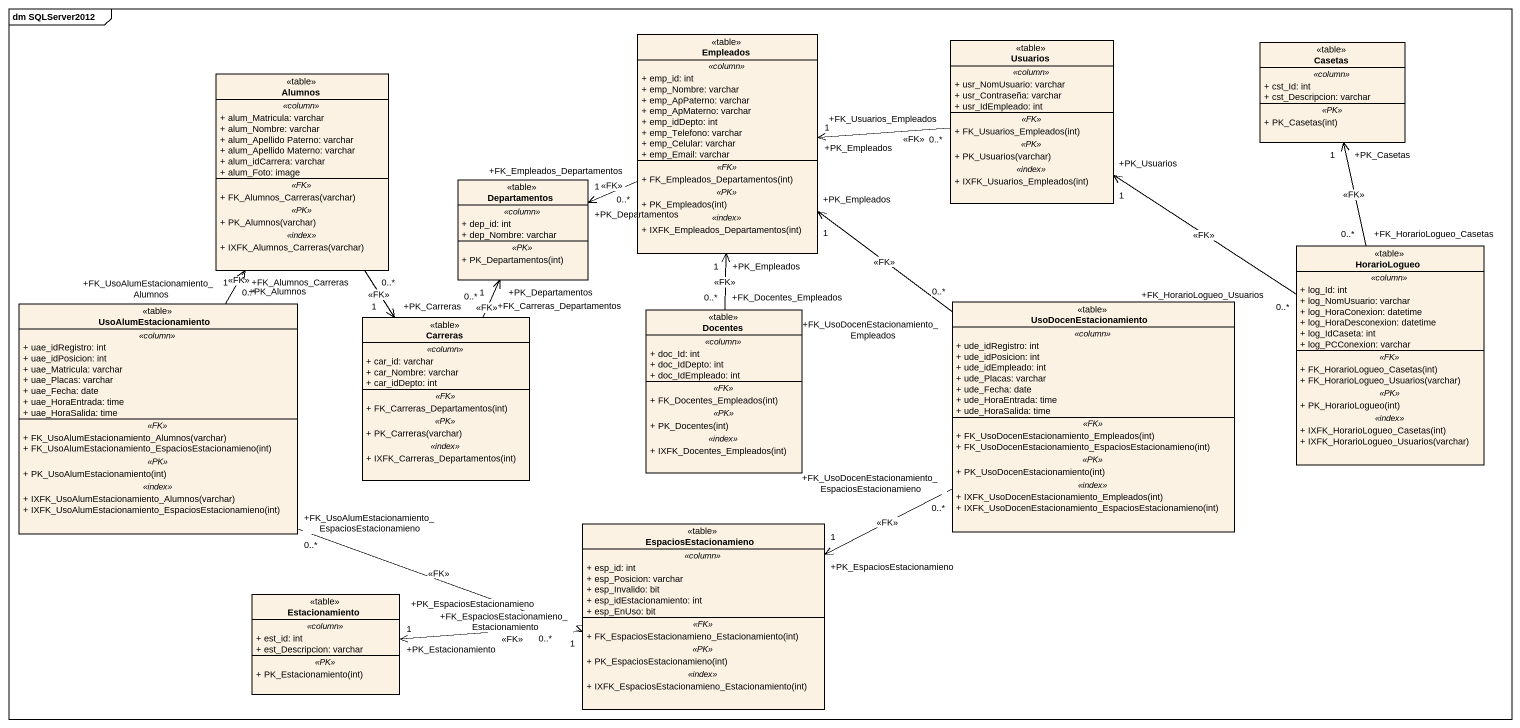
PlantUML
@startuml
mainframe dm SQLServer2012
hide circle
hide empty members
skinparam classAttributeIconSize 0
class Empleados <<table>> {
  .. <<column>> ..
  + emp_id: int
  + emp_Nombre: varchar
  + emp_ApPaterno: varchar
  + emp_ApMaterno: varchar
  + emp_idDepto: int
  + emp_Telefono: varchar
  + emp_Celular: varchar
  + emp_Email: varchar
  .. <<FK>> ..
  + FK_Empleados_Departamentos(int)
  .. <<PK>> ..
  + PK_Empleados(int)
  .. <<index>> ..
  + IXFK_Empleados_Departamentos(int)
}
class Usuarios <<table>> {
  .. <<column>> ..
  + usr_NomUsuario: varchar
  + usr_Contraseña: varchar
  + usr_IdEmpleado: int
  .. <<FK>> ..
  + FK_Usuarios_Empleados(int)
  .. <<PK>> ..
  + PK_Usuarios(varchar)
  .. <<index>> ..
  + IXFK_Usuarios_Empleados(int)
}
class Casetas <<table>> {
  .. <<column>> ..
  + cst_Id: int
  + cst_Descripcion: varchar
  .. <<PK>> ..
  + PK_Casetas(int)
}
class Alumnos <<table>> {
  .. <<column>> ..
  + alum_Matricula: varchar
  + alum_Nombre: varchar
  + alum_Apellido Paterno: varchar
  + alum_Apellido Materno: varchar
  + alum_idCarrera: varchar
  + alum_Foto: image
  .. <<FK>> ..
  + FK_Alumnos_Carreras(varchar)
  .. <<PK>> ..
  + PK_Alumnos(varchar)
  .. <<index>> ..
  + IXFK_Alumnos_Carreras(varchar)
}
class Departamentos <<table>> {
  .. <<column>> ..
  + dep_id: int
  + dep_Nombre: varchar
  .. <<PK>> ..
  + PK_Departamentos(int)
}
class HorarioLogueo <<table>> {
  .. <<column>> ..
  + log_Id: int
  + log_NomUsuario: varchar
  + log_HoraConexion: datetime
  + log_HoraDesconexion: datetime
  + log_IdCaseta: int
  + log_PCConexion: varchar
  .. <<FK>> ..
  + FK_HorarioLogueo_Casetas(int)
  + FK_HorarioLogueo_Usuarios(varchar)
  .. <<PK>> ..
  + PK_HorarioLogueo(int)
  .. <<index>> ..
  + IXFK_HorarioLogueo_Casetas(int)
  + IXFK_HorarioLogueo_Usuarios(varchar)
}
class UsoDocenEstacionamiento <<table>> {
  .. <<column>> ..
  + ude_idRegistro: int
  + ude_idPosicion: int
  + ude_idEmpleado: int
  + ude_Placas: varchar
  + ude_Fecha: date
  + ude_HoraEntrada: time
  + ude_HoraSalida: time
  .. <<FK>> ..
  + FK_UsoDocenEstacionamiento_Empleados(int)
  + FK_UsoDocenEstacionamiento_EspaciosEstacionamieno(int)
  .. <<PK>> ..
  + PK_UsoDocenEstacionamiento(int)
  .. <<index>> ..
  + IXFK_UsoDocenEstacionamiento_Empleados(int)
  + IXFK_UsoDocenEstacionamiento_EspaciosEstacionamieno(int)
}
class UsoAlumEstacionamiento <<table>> {
  .. <<column>> ..
  + uae_idRegistro: int
  + uae_idPosicion: int
  + uae_Matricula: varchar
  + uae_Placas: varchar
  + uae_Fecha: date
  + uae_HoraEntrada: time
  + uae_HoraSalida: time
  .. <<FK>> ..
  + FK_UsoAlumEstacionamiento_Alumnos(varchar)
  + FK_UsoAlumEstacionamiento_EspaciosEstacionamieno(int)
  .. <<PK>> ..
  + PK_UsoAlumEstacionamiento(int)
  .. <<index>> ..
  + IXFK_UsoAlumEstacionamiento_Alumnos(varchar)
  + IXFK_UsoAlumEstacionamiento_EspaciosEstacionamieno(int)
}
class Carreras <<table>> {
  .. <<column>> ..
  + car_id: varchar
  + car_Nombre: varchar
  + car_idDepto: int
  .. <<FK>> ..
  + FK_Carreras_Departamentos(int)
  .. <<PK>> ..
  + PK_Carreras(varchar)
  .. <<index>> ..
  + IXFK_Carreras_Departamentos(int)
}
class Docentes <<table>> {
  .. <<column>> ..
  + doc_Id: int
  + doc_IdDepto: int
  + doc_IdEmpleado: int
  .. <<FK>> ..
  + FK_Docentes_Empleados(int)
  .. <<PK>> ..
  + PK_Docentes(int)
  .. <<index>> ..
  + IXFK_Docentes_Empleados(int)
}
class EspaciosEstacionamieno <<table>> {
  .. <<column>> ..
  + esp_id: int
  + esp_Posicion: varchar
  + esp_Invalido: bit
  + esp_idEstacionamiento: int
  + esp_EnUso: bit
  .. <<FK>> ..
  + FK_EspaciosEstacionamieno_Estacionamiento(int)
  .. <<PK>> ..
  + PK_EspaciosEstacionamieno(int)
  .. <<index>> ..
  + IXFK_EspaciosEstacionamieno_Estacionamiento(int)
}
class Estacionamiento <<table>> {
  .. <<column>> ..
  + est_id: int
  + est_Descripcion: varchar
  .. <<PK>> ..
  + PK_Estacionamiento(int)
}
Empleados "+FK_Empleados_Departamentos\n0..*" -left-> "+PK_Departamentos\n1" Departamentos : <<FK>>
Usuarios "+FK_Usuarios_Empleados\n0..*" -left-> "+PK_Empleados\n1" Empleados : <<FK>>
Alumnos "+FK_Alumnos_Carreras\n0..*" --> "+PK_Carreras\n1" Carreras : <<FK>>
HorarioLogueo "+FK_HorarioLogueo_Usuarios\n0..*" -up-> "+PK_Usuarios\n1" Usuarios : <<FK>>
HorarioLogueo "+FK_HorarioLogueo_Casetas\n0..*" -up-> "+PK_Casetas\n1" Casetas : <<FK>>
UsoDocenEstacionamiento "+FK_UsoDocenEstacionamiento_Empleados\n0..*" -up-> "+PK_Empleados\n1" Empleados : <<FK>>
UsoDocenEstacionamiento "+FK_UsoDocenEstacionamiento_EspaciosEstacionamieno\n0..*" -left-> "+PK_EspaciosEstacionamieno\n1" EspaciosEstacionamieno : <<FK>>
UsoAlumEstacionamiento "+FK_UsoAlumEstacionamiento_Alumnos\n0..*" -up-> "+PK_Alumnos\n1" Alumnos : <<FK>>
UsoAlumEstacionamiento "+FK_UsoAlumEstacionamiento_EspaciosEstacionamieno\n0..*" -right-> "+PK_EspaciosEstacionamieno\n1" EspaciosEstacionamieno : <<FK>>
Carreras "+FK_Carreras_Departamentos\n0..*" -up-> "+PK_Departamentos\n1" Departamentos : <<FK>>
Docentes "+FK_Docentes_Empleados\n0..*" -up-> "+PK_Empleados\n1" Empleados : <<FK>>
EspaciosEstacionamieno "+FK_EspaciosEstacionamieno_Estacionamiento\n0..*" -left-> "+PK_Estacionamiento\n1" Estacionamiento : <<FK>>
@enduml
